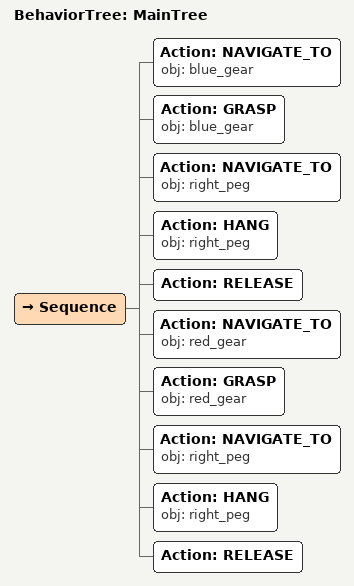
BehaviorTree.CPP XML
<root main_tree_to_execute="MainTree">
  <BehaviorTree ID="MainTree">
    <Sequence>
      <!-- Navigate to blue_gear -->
      <Action ID="NAVIGATE_TO" obj="blue_gear"/>
      <!-- Grasp blue_gear -->
      <Action ID="GRASP" obj="blue_gear"/>
      <!-- Navigate to right_peg -->
      <Action ID="NAVIGATE_TO" obj="right_peg"/>
      <!-- Hang blue_gear on right_peg -->
      <Action ID="HANG" obj="right_peg"/>
      <!-- Release -->
      <Action ID="RELEASE"/>
      <!-- Navigate to red_gear -->
      <Action ID="NAVIGATE_TO" obj="red_gear"/>
      <!-- Grasp red_gear -->
      <Action ID="GRASP" obj="red_gear"/>
      <!-- Navigate to right_peg -->
      <Action ID="NAVIGATE_TO" obj="right_peg"/>
      <!-- Hang red_gear on right_peg -->
      <Action ID="HANG" obj="right_peg"/>
      <!-- Release -->
      <Action ID="RELEASE"/>
    </Sequence>
  </BehaviorTree>
</root>
